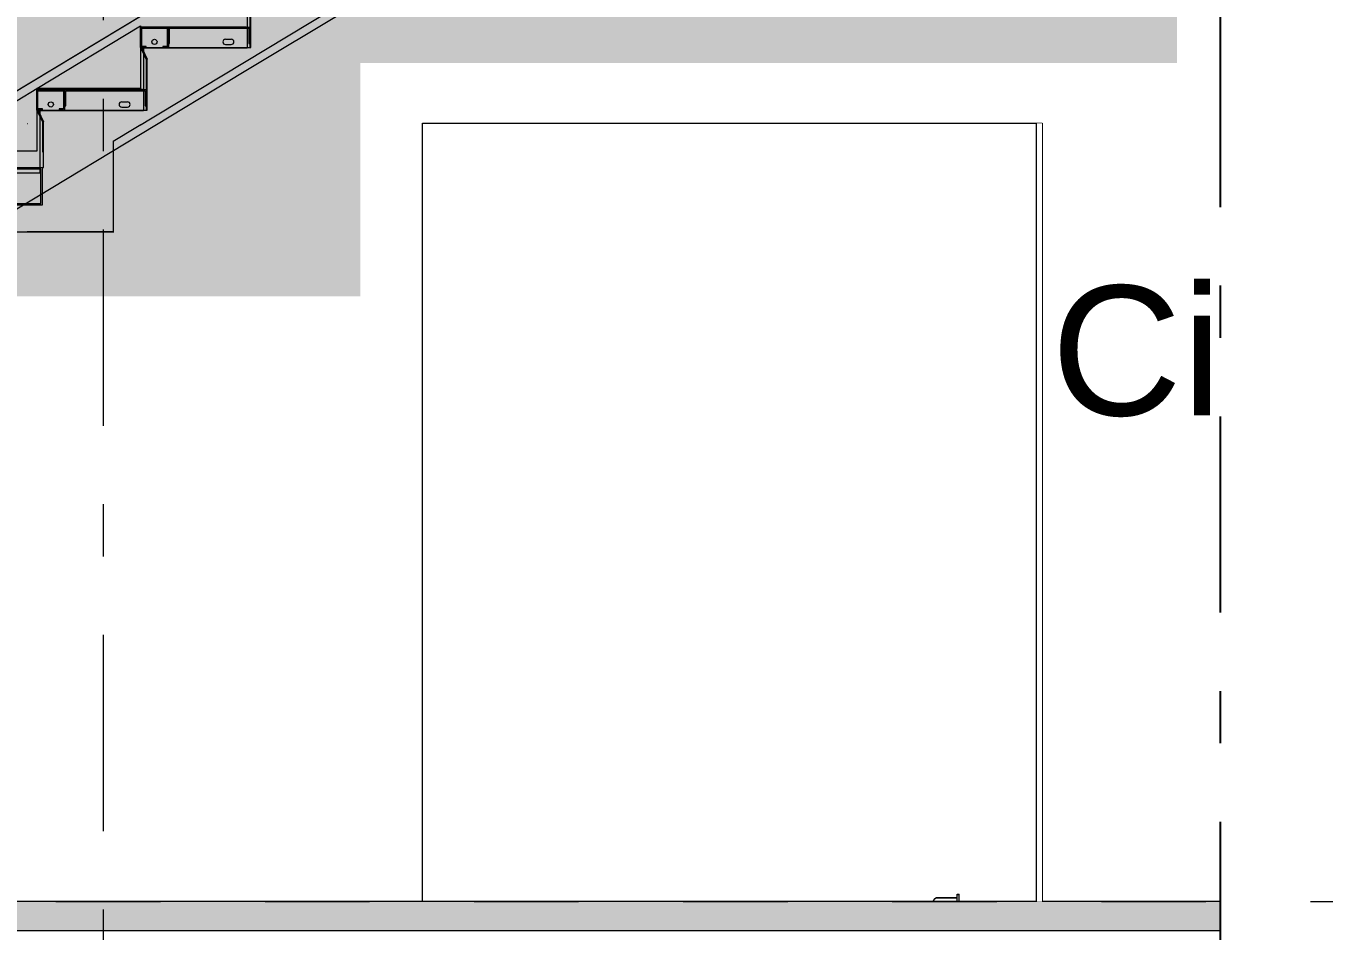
# Model space of a CAD drawing. Header units: millimetres. Extents: x -48147 to 1428745, y -495156 to 18123.
# Drawn here: x 1413661 to 1417166, y -489978 to -487536 of the extents above; entities that cross this region are included whole.
import ezdxf
from ezdxf.enums import TextEntityAlignment as Align

# ---------------------------------------------------------------- set-up
doc = ezdxf.new("R2010")
doc.units = ezdxf.units.MM
doc.header["$MEASUREMENT"] = 0
for name, pattern in [('Dashed', [2822.222233, 1411.111116, -1411.111116]), ('Double Dashed', [1093.611073, 529.166651, -211.666656, 141.111112, -211.666656]), ('Wipeout_Contour', [1000, 0, -1000])]:
    doc.linetypes.add(name, pattern=pattern)
for name, color, linetype, lineweight, true_color in [('0_Pen_No__105', 7, 'Continuous', 15, 0xa6a6a6), ('A-20-M_Floor_Slab_Pen_No__82', 7, 'Continuous', 20, 0xaaaaaa), ('New_A-15-MG_Structural_Grid_Phase_2_Pen_No__222', 7, 'Continuous', 13, 0x65af33), ('New_A-20-M_Floor_Slab_Pen_No__109', 7, 'Continuous', 15, 0xa6a6a6), ('New_A-20-M_Floor_Slab_Pen_No__162', 7, 'Continuous', 0, 0xe47200), ('New_A-35-M_FFE_Sanitary_Pen_No__74', 7, 'Continuous', 20, 0x606060)]:
    doc.layers.add(name, color=color, linetype=linetype, lineweight=lineweight, true_color=true_color)
for name, color, linetype, lineweight in [('A-20-M_Floor_Slab_Pen_No__121', 255, 'Continuous', 0), ('A-25-M_Wall_Int_Pen_No__87', 8, 'Continuous', 20), ('A-30-M_Stair_Pen_No__1', 7, 'Continuous', 13), ('A-30-M_Stair_Pen_No__101', 252, 'Continuous', 15), ('A-95-P_Drawing_Pen_No__194', 7, 'Continuous', 25), ('A-95-P_Text_1_50_GA_Pen_No__1', 7, 'Continuous', 13), ('New_A-20-M_Floor_Slab_Pen_No__1', 7, 'Continuous', 13), ('New_A-30-M_Stair_Pen_No__1', 7, 'Continuous', 13), ('New_A-30-M_Stair_Pen_No__141', 255, 'Continuous', 0), ('New_A-30-M_Stair_Pen_No__160', 5, 'Continuous', 200), ('New_A-30-M_Stair_Pen_No__192', 7, 'Continuous', 13), ('New_ArchiCAD Doors_Pen_No__87', 8, 'Continuous', 20)]:
    doc.layers.add(name, color=color, linetype=linetype, lineweight=lineweight)
for name, color, linetype in [('A-25-M_Wall_Int', 7, 'Continuous'), ('A-95-P_Drawing', 7, 'Continuous'), ('New_A-15-MG_Structural_Grid_Phase_2', 7, 'Continuous'), ('New_A-20-M_Floor_Slab', 7, 'Continuous'), ('New_A-25-M_Wall_Int', 7, 'Continuous'), ('New_A-30-M_Stair', 7, 'Continuous'), ('New_A-35-M_FFE_Sanitary', 7, 'Continuous'), ('New_ArchiCAD Doors', 7, 'Continuous')]:
    doc.layers.add(name, color=color, linetype=linetype)
doc.styles.add('GENERATED_STYLE_2', font='')
doc.styles.get('GENERATED_STYLE_2').set_extended_font_data('Swis721 BT')

# ---------------------------------------------------------------- blocks, each defined once
blk = doc.blocks.new('Section Elem_54_2', base_point=(1341556.5, -489899))
at = {"color": 254, "linetype": 'Wipeout_Contour', "lineweight": 0, "ltscale": 28467464.67111894}
blk.add_wipeout([(1414732.1, -489899), (1416110.5, -489899), (1416110.5, -489898.8), (1416110.7, -489897), (1416111.2, -489895.4), (1416111.9, -489893.8), (1416112.9, -489892.4), (1416114.2, -489891.2), (1416115.6, -489890.2), (1416117.2, -489889.5), (1416118.9, -489889.1), (1416120.7, -489889), (1416175.5, -489889), (1416175.5, -489879), (1416180.5, -489879), (1416180.5, -489899), (1416389.4, -489899), (1416389.4, -487799), (1414732.1, -487799)], dxfattribs=at).dxf.layer = 'New_A-25-M_Wall_Int'
blk = doc.blocks.new('Section Elem_63_2', base_point=(1341556.5, -489899))
at = {"layer": 'New_ArchiCAD Doors_Pen_No__87', "linetype": 'Continuous'}
for p, q in [((1414732.1, -489899), (1414732.1, -487799)), ((1414732.1, -487799), (1416404.4, -487799)), ((1416404.4, -487799), (1416404.4, -489899))]:
    blk.add_line(p, q, dxfattribs=at)
blk = doc.blocks.new('Section Elem_251_2', base_point=(1341556.5, -489899))
at = {"color": 254, "linetype": 'Wipeout_Contour', "lineweight": 0, "ltscale": 5994046.53730796}
blk.add_wipeout([(1416175.5, -489889.1), (1416175.5, -489889), (1416170.5, -489889), (1416170.4, -489889.1)], dxfattribs=at).dxf.layer = 'New_A-35-M_FFE_Sanitary'
at = {"color": 254, "linetype": 'Wipeout_Contour', "lineweight": 0, "ltscale": 5994046.711299371}
blk.add_wipeout([(1416175.5, -489889.5), (1416175.5, -489889.1), (1416170.4, -489889.1), (1416170.3, -489889.5)], dxfattribs=at).dxf.layer = 'New_A-35-M_FFE_Sanitary'
at = {"color": 254, "linetype": 'Wipeout_Contour', "lineweight": 0, "ltscale": 5994047.27755856}
blk.add_wipeout([(1416175.5, -489890.2), (1416175.5, -489889.5), (1416170.3, -489889.5), (1416170.2, -489890.2)], dxfattribs=at).dxf.layer = 'New_A-35-M_FFE_Sanitary'
at = {"color": 254, "linetype": 'Wipeout_Contour', "lineweight": 0, "ltscale": 5994048.218897818}
blk.add_wipeout([(1416175.5, -489891.2), (1416175.5, -489890.2), (1416170.2, -489890.2), (1416170.1, -489891.2)], dxfattribs=at).dxf.layer = 'New_A-35-M_FFE_Sanitary'
at = {"color": 254, "linetype": 'Wipeout_Contour', "lineweight": 0, "ltscale": 5994049.506711352}
blk.add_wipeout([(1416175.5, -489892.4), (1416175.5, -489891.2), (1416170.1, -489891.2), (1416170.1, -489892.4)], dxfattribs=at).dxf.layer = 'New_A-35-M_FFE_Sanitary'
at = {"color": 254, "linetype": 'Wipeout_Contour', "lineweight": 0, "ltscale": 5994051.101873057}
blk.add_wipeout([(1416175.5, -489893.8), (1416175.5, -489892.4), (1416170.1, -489892.4), (1416170, -489893.8)], dxfattribs=at).dxf.layer = 'New_A-35-M_FFE_Sanitary'
at = {"color": 254, "linetype": 'Wipeout_Contour', "lineweight": 0, "ltscale": 5994052.955926285}
blk.add_wipeout([(1416175.5, -489895.4), (1416175.5, -489893.8), (1416170, -489893.8), (1416170, -489895.4)], dxfattribs=at).dxf.layer = 'New_A-35-M_FFE_Sanitary'
at = {"color": 254, "linetype": 'Wipeout_Contour', "lineweight": 0, "ltscale": 5994055.012554987}
blk.add_wipeout([(1416175.5, -489897), (1416175.5, -489895.4), (1416170, -489895.4), (1416169.9, -489897)], dxfattribs=at).dxf.layer = 'New_A-35-M_FFE_Sanitary'
at = {"color": 254, "linetype": 'Wipeout_Contour', "lineweight": 0, "ltscale": 5994057.209292959}
blk.add_wipeout([(1416175.5, -489898.8), (1416175.5, -489897), (1416169.9, -489897), (1416169.9, -489898.8)], dxfattribs=at).dxf.layer = 'New_A-35-M_FFE_Sanitary'
at = {"color": 254, "linetype": 'Wipeout_Contour', "lineweight": 0, "ltscale": 5994058.449830147}
blk.add_wipeout([(1416169.9, -489898.8), (1416169.9, -489899), (1416175.5, -489899), (1416175.5, -489898.8)], dxfattribs=at).dxf.layer = 'New_A-35-M_FFE_Sanitary'
at = {"color": 254, "linetype": 'Wipeout_Contour', "lineweight": 0, "ltscale": 5994015.756561306}
blk.add_wipeout([(1416170.5, -489889), (1416159.4, -489889), (1416159, -489889.1), (1416170.4, -489889.1)], dxfattribs=at).dxf.layer = 'New_A-35-M_FFE_Sanitary'
at = {"color": 254, "linetype": 'Wipeout_Contour', "lineweight": 0, "ltscale": 5994015.205172529}
blk.add_wipeout([(1416170.4, -489889.1), (1416159, -489889.1), (1416158.6, -489889.5), (1416170.3, -489889.5)], dxfattribs=at).dxf.layer = 'New_A-35-M_FFE_Sanitary'
at = {"color": 254, "linetype": 'Wipeout_Contour', "lineweight": 0, "ltscale": 5994015.076987538}
blk.add_wipeout([(1416170.3, -489889.5), (1416158.6, -489889.5), (1416158.3, -489890.2), (1416170.2, -489890.2)], dxfattribs=at).dxf.layer = 'New_A-35-M_FFE_Sanitary'
at = {"color": 254, "linetype": 'Wipeout_Contour', "lineweight": 0, "ltscale": 5994015.376082891}
blk.add_wipeout([(1416170.2, -489890.2), (1416158.3, -489890.2), (1416158, -489891.2), (1416170.1, -489891.2)], dxfattribs=at).dxf.layer = 'New_A-35-M_FFE_Sanitary'
at = {"color": 254, "linetype": 'Wipeout_Contour', "lineweight": 0, "ltscale": 5994016.093382332}
blk.add_wipeout([(1416170.1, -489891.2), (1416158, -489891.2), (1416157.7, -489892.4), (1416170.1, -489892.4)], dxfattribs=at).dxf.layer = 'New_A-35-M_FFE_Sanitary'
at = {"color": 254, "linetype": 'Wipeout_Contour', "lineweight": 0, "ltscale": 5994017.207104195}
blk.add_wipeout([(1416170.1, -489892.4), (1416157.7, -489892.4), (1416157.4, -489893.8), (1416170, -489893.8)], dxfattribs=at).dxf.layer = 'New_A-35-M_FFE_Sanitary'
at = {"color": 254, "linetype": 'Wipeout_Contour', "lineweight": 0, "ltscale": 5994018.683432189}
blk.add_wipeout([(1416170, -489893.8), (1416157.4, -489893.8), (1416157.3, -489895.4), (1416170, -489895.4)], dxfattribs=at).dxf.layer = 'New_A-35-M_FFE_Sanitary'
at = {"color": 254, "linetype": 'Wipeout_Contour', "lineweight": 0, "ltscale": 5994020.477542269}
blk.add_wipeout([(1416170, -489895.4), (1416157.3, -489895.4), (1416157.2, -489897), (1416169.9, -489897)], dxfattribs=at).dxf.layer = 'New_A-35-M_FFE_Sanitary'
at = {"color": 254, "linetype": 'Wipeout_Contour', "lineweight": 0, "ltscale": 5994022.534961991}
blk.add_wipeout([(1416169.9, -489897), (1416157.2, -489897), (1416157.1, -489898.8), (1416169.9, -489898.8)], dxfattribs=at).dxf.layer = 'New_A-35-M_FFE_Sanitary'
at = {"color": 254, "linetype": 'Wipeout_Contour', "lineweight": 0, "ltscale": 5994023.741792456}
blk.add_wipeout([(1416157.1, -489898.8), (1416157.1, -489899), (1416169.9, -489899), (1416169.9, -489898.8)], dxfattribs=at).dxf.layer = 'New_A-35-M_FFE_Sanitary'
at = {"color": 254, "linetype": 'Wipeout_Contour', "lineweight": 0, "ltscale": 5993974.245073603}
blk.add_wipeout([(1416159.4, -489889), (1416148.9, -489889), (1416148.1, -489889.1), (1416159, -489889.1)], dxfattribs=at).dxf.layer = 'New_A-35-M_FFE_Sanitary'
at = {"color": 254, "linetype": 'Wipeout_Contour', "lineweight": 0, "ltscale": 5993972.460499424}
blk.add_wipeout([(1416159, -489889.1), (1416148.1, -489889.1), (1416147.4, -489889.5), (1416158.6, -489889.5)], dxfattribs=at).dxf.layer = 'New_A-35-M_FFE_Sanitary'
at = {"color": 254, "linetype": 'Wipeout_Contour', "lineweight": 0, "ltscale": 5993971.152154194}
blk.add_wipeout([(1416158.6, -489889.5), (1416147.4, -489889.5), (1416146.7, -489890.2), (1416158.3, -489890.2)], dxfattribs=at).dxf.layer = 'New_A-35-M_FFE_Sanitary'
at = {"color": 254, "linetype": 'Wipeout_Contour', "lineweight": 0, "ltscale": 5993970.359764921}
blk.add_wipeout([(1416158.3, -489890.2), (1416146.7, -489890.2), (1416146, -489891.2), (1416158, -489891.2)], dxfattribs=at).dxf.layer = 'New_A-35-M_FFE_Sanitary'
at = {"color": 254, "linetype": 'Wipeout_Contour', "lineweight": 0, "ltscale": 5993970.107407824}
blk.add_wipeout([(1416158, -489891.2), (1416146, -489891.2), (1416145.5, -489892.4), (1416157.7, -489892.4)], dxfattribs=at).dxf.layer = 'New_A-35-M_FFE_Sanitary'
at = {"color": 254, "linetype": 'Wipeout_Contour', "lineweight": 0, "ltscale": 5994076.57665695}
blk.add_wipeout([(1416175.5, -489896), (1416175.5, -489899), (1416180.5, -489899), (1416180.5, -489896)], dxfattribs=at).dxf.layer = 'New_A-35-M_FFE_Sanitary'
at = {"color": 254, "linetype": 'Wipeout_Contour', "lineweight": 0, "ltscale": 5993970.402774004}
blk.add_wipeout([(1416157.7, -489892.4), (1416145.5, -489892.4), (1416145.1, -489893.8), (1416157.4, -489893.8)], dxfattribs=at).dxf.layer = 'New_A-35-M_FFE_Sanitary'
at = {"color": 254, "linetype": 'Wipeout_Contour', "lineweight": 0, "ltscale": 5994070.902850835}
blk.add_wipeout([(1416175.5, -489896), (1416180.5, -489896), (1416180.5, -489890.3), (1416175.5, -489890.3)], dxfattribs=at).dxf.layer = 'New_A-35-M_FFE_Sanitary'
at = {"color": 254, "linetype": 'Wipeout_Contour', "lineweight": 0, "ltscale": 5993971.236931912}
blk.add_wipeout([(1416157.4, -489893.8), (1416145.1, -489893.8), (1416144.7, -489895.4), (1416157.3, -489895.4)], dxfattribs=at).dxf.layer = 'New_A-35-M_FFE_Sanitary'
at = {"color": 254, "linetype": 'Wipeout_Contour', "lineweight": 0, "ltscale": 5994063.957427908}
blk.add_wipeout([(1416175.5, -489890.3), (1416180.5, -489890.3), (1416180.5, -489885.3), (1416175.5, -489885.3)], dxfattribs=at).dxf.layer = 'New_A-35-M_FFE_Sanitary'
at = {"color": 254, "linetype": 'Wipeout_Contour', "lineweight": 0, "ltscale": 5993972.584594296}
blk.add_wipeout([(1416157.3, -489895.4), (1416144.7, -489895.4), (1416144.5, -489897), (1416157.2, -489897)], dxfattribs=at).dxf.layer = 'New_A-35-M_FFE_Sanitary'
at = {"color": 254, "linetype": 'Wipeout_Contour', "lineweight": 0, "ltscale": 5994058.306498612}
blk.add_wipeout([(1416175.5, -489885.3), (1416180.5, -489885.3), (1416180.5, -489881.6), (1416175.5, -489881.6)], dxfattribs=at).dxf.layer = 'New_A-35-M_FFE_Sanitary'
at = {"color": 254, "linetype": 'Wipeout_Contour', "lineweight": 0, "ltscale": 5993974.404881774}
blk.add_wipeout([(1416157.2, -489897), (1416144.5, -489897), (1416144.4, -489898.8), (1416157.1, -489898.8)], dxfattribs=at).dxf.layer = 'New_A-35-M_FFE_Sanitary'
at = {"color": 254, "linetype": 'Wipeout_Contour', "lineweight": 0, "ltscale": 5994054.452138176}
blk.add_wipeout([(1416175.5, -489881.6), (1416180.5, -489881.6), (1416180.5, -489879.5), (1416175.5, -489879.5)], dxfattribs=at).dxf.layer = 'New_A-35-M_FFE_Sanitary'
at = {"color": 254, "linetype": 'Wipeout_Contour', "lineweight": 0, "ltscale": 5993975.550023085}
blk.add_wipeout([(1416144.4, -489898.8), (1416144.4, -489899), (1416157.1, -489899), (1416157.1, -489898.8)], dxfattribs=at).dxf.layer = 'New_A-35-M_FFE_Sanitary'
at = {"color": 254, "linetype": 'Wipeout_Contour', "lineweight": 0, "ltscale": 5994052.736793353}
blk.add_wipeout([(1416175.5, -489879.5), (1416180.5, -489879.5), (1416180.5, -489879), (1416175.5, -489879)], dxfattribs=at).dxf.layer = 'New_A-35-M_FFE_Sanitary'
at = {"layer": 'New_A-35-M_FFE_Sanitary_Pen_No__74', "linetype": 'Continuous'}
for p, q in [((1416175.5, -489889), (1416170.5, -489889)), ((1416175.5, -489879.5), (1416175.5, -489879)), ((1416175.5, -489879), (1416180.5, -489879)), ((1416175.5, -489881.6), (1416175.5, -489879.5)), ((1416175.5, -489885.3), (1416175.5, -489881.6)), ((1416175.5, -489890.3), (1416175.5, -489885.3)), ((1416175.5, -489896), (1416175.5, -489890.3)), ((1416175.5, -489899), (1416175.5, -489896)), ((1416180.5, -489879.5), (1416180.5, -489879)), ((1416180.5, -489881.6), (1416180.5, -489879.5)), ((1416180.5, -489885.3), (1416180.5, -489881.6)), ((1416180.5, -489890.3), (1416180.5, -489885.3)), ((1416180.5, -489896), (1416180.5, -489890.3)), ((1416180.5, -489899), (1416180.5, -489896))]:
    blk.add_line(p, q, dxfattribs=at)
at = {"color": 254, "linetype": 'Wipeout_Contour', "lineweight": 0, "ltscale": 5993935.821846183}
blk.add_wipeout([(1416148.9, -489889), (1416139.4, -489889), (1416138.3, -489889.1), (1416148.1, -489889.1)], dxfattribs=at).dxf.layer = 'New_A-35-M_FFE_Sanitary'
at = {"color": 254, "linetype": 'Wipeout_Contour', "lineweight": 0, "ltscale": 5993932.72911818}
blk.add_wipeout([(1416148.1, -489889.1), (1416138.3, -489889.1), (1416137.3, -489889.5), (1416147.4, -489889.5)], dxfattribs=at).dxf.layer = 'New_A-35-M_FFE_Sanitary'
at = {"color": 254, "linetype": 'Wipeout_Contour', "lineweight": 0, "ltscale": 5993930.168455223}
blk.add_wipeout([(1416147.4, -489889.5), (1416137.3, -489889.5), (1416136.3, -489890.2), (1416146.7, -489890.2)], dxfattribs=at).dxf.layer = 'New_A-35-M_FFE_Sanitary'
at = {"color": 254, "linetype": 'Wipeout_Contour', "lineweight": 0, "ltscale": 5993928.217648368}
blk.add_wipeout([(1416146.7, -489890.2), (1416136.3, -489890.2), (1416135.4, -489891.2), (1416146, -489891.2)], dxfattribs=at).dxf.layer = 'New_A-35-M_FFE_Sanitary'
at = {"color": 254, "linetype": 'Wipeout_Contour', "lineweight": 0, "ltscale": 5993926.935983706}
blk.add_wipeout([(1416146, -489891.2), (1416135.4, -489891.2), (1416134.6, -489892.4), (1416145.5, -489892.4)], dxfattribs=at).dxf.layer = 'New_A-35-M_FFE_Sanitary'
at = {"color": 254, "linetype": 'Wipeout_Contour', "lineweight": 0, "ltscale": 5993926.362437817}
blk.add_wipeout([(1416145.5, -489892.4), (1416134.6, -489892.4), (1416133.9, -489893.8), (1416145.1, -489893.8)], dxfattribs=at).dxf.layer = 'New_A-35-M_FFE_Sanitary'
at = {"color": 254, "linetype": 'Wipeout_Contour', "lineweight": 0, "ltscale": 5993926.514489642}
blk.add_wipeout([(1416145.1, -489893.8), (1416133.9, -489893.8), (1416133.5, -489895.4), (1416144.7, -489895.4)], dxfattribs=at).dxf.layer = 'New_A-35-M_FFE_Sanitary'
at = {"color": 254, "linetype": 'Wipeout_Contour', "lineweight": 0, "ltscale": 5993927.38758506}
blk.add_wipeout([(1416144.7, -489895.4), (1416133.5, -489895.4), (1416133.2, -489897), (1416144.5, -489897)], dxfattribs=at).dxf.layer = 'New_A-35-M_FFE_Sanitary'
at = {"color": 254, "linetype": 'Wipeout_Contour', "lineweight": 0, "ltscale": 5993928.955270613}
blk.add_wipeout([(1416144.5, -489897), (1416133.2, -489897), (1416133, -489898.8), (1416144.4, -489898.8)], dxfattribs=at).dxf.layer = 'New_A-35-M_FFE_Sanitary'
at = {"color": 254, "linetype": 'Wipeout_Contour', "lineweight": 0, "ltscale": 5993930.035637565}
blk.add_wipeout([(1416133, -489898.8), (1416133.1, -489899), (1416144.4, -489899), (1416144.4, -489898.8)], dxfattribs=at).dxf.layer = 'New_A-35-M_FFE_Sanitary'
at = {"layer": 'New_A-35-M_FFE_Sanitary_Pen_No__74', "linetype": 'Continuous'}
blk.add_line((1416170.5, -489889), (1416159.4, -489889), dxfattribs=at)
at = {"color": 254, "linetype": 'Wipeout_Contour', "lineweight": 0, "ltscale": 5993902.479866697}
blk.add_wipeout([(1416139.4, -489889), (1416131.5, -489889), (1416130.2, -489889.1), (1416138.3, -489889.1)], dxfattribs=at).dxf.layer = 'New_A-35-M_FFE_Sanitary'
at = {"color": 254, "linetype": 'Wipeout_Contour', "lineweight": 0, "ltscale": 5993898.251927705}
blk.add_wipeout([(1416138.3, -489889.1), (1416130.2, -489889.1), (1416128.8, -489889.5), (1416137.3, -489889.5)], dxfattribs=at).dxf.layer = 'New_A-35-M_FFE_Sanitary'
at = {"color": 254, "linetype": 'Wipeout_Contour', "lineweight": 0, "ltscale": 5993894.604492933}
blk.add_wipeout([(1416137.3, -489889.5), (1416128.8, -489889.5), (1416127.6, -489890.2), (1416136.3, -489890.2)], dxfattribs=at).dxf.layer = 'New_A-35-M_FFE_Sanitary'
at = {"color": 254, "linetype": 'Wipeout_Contour', "lineweight": 0, "ltscale": 5993891.648388485}
blk.add_wipeout([(1416136.3, -489890.2), (1416127.6, -489890.2), (1416126.4, -489891.2), (1416135.4, -489891.2)], dxfattribs=at).dxf.layer = 'New_A-35-M_FFE_Sanitary'
at = {"color": 254, "linetype": 'Wipeout_Contour', "lineweight": 0, "ltscale": 5993889.473459187}
blk.add_wipeout([(1416135.4, -489891.2), (1416126.4, -489891.2), (1416125.5, -489892.4), (1416134.6, -489892.4)], dxfattribs=at).dxf.layer = 'New_A-35-M_FFE_Sanitary'
at = {"color": 254, "linetype": 'Wipeout_Contour', "lineweight": 0, "ltscale": 5993888.145835365}
blk.add_wipeout([(1416134.6, -489892.4), (1416125.5, -489892.4), (1416124.7, -489893.8), (1416133.9, -489893.8)], dxfattribs=at).dxf.layer = 'New_A-35-M_FFE_Sanitary'
at = {"color": 254, "linetype": 'Wipeout_Contour', "lineweight": 0, "ltscale": 5993887.705919763}
blk.add_wipeout([(1416133.9, -489893.8), (1416124.7, -489893.8), (1416124.1, -489895.4), (1416133.5, -489895.4)], dxfattribs=at).dxf.layer = 'New_A-35-M_FFE_Sanitary'
at = {"color": 254, "linetype": 'Wipeout_Contour', "lineweight": 0, "ltscale": 5993888.167155786}
blk.add_wipeout([(1416133.5, -489895.4), (1416124.1, -489895.4), (1416123.7, -489897), (1416133.2, -489897)], dxfattribs=at).dxf.layer = 'New_A-35-M_FFE_Sanitary'
at = {"color": 254, "linetype": 'Wipeout_Contour', "lineweight": 0, "ltscale": 5993889.515614508}
blk.add_wipeout([(1416133.2, -489897), (1416123.7, -489897), (1416123.5, -489898.8), (1416133, -489898.8)], dxfattribs=at).dxf.layer = 'New_A-35-M_FFE_Sanitary'
at = {"color": 254, "linetype": 'Wipeout_Contour', "lineweight": 0, "ltscale": 5993890.539822594}
blk.add_wipeout([(1416123.5, -489898.8), (1416123.5, -489899), (1416133.1, -489899), (1416133, -489898.8)], dxfattribs=at).dxf.layer = 'New_A-35-M_FFE_Sanitary'
at = {"color": 254, "linetype": 'Wipeout_Contour', "lineweight": 0, "ltscale": 5993875.891430435}
blk.add_wipeout([(1416131.5, -489889), (1416125.6, -489889), (1416124, -489889.1), (1416130.2, -489889.1)], dxfattribs=at).dxf.layer = 'New_A-35-M_FFE_Sanitary'
at = {"layer": 'New_A-35-M_FFE_Sanitary_Pen_No__74', "linetype": 'Continuous'}
blk.add_line((1416159.4, -489889), (1416148.9, -489889), dxfattribs=at)
at = {"color": 254, "linetype": 'Wipeout_Contour', "lineweight": 0, "ltscale": 5993870.75811197}
blk.add_wipeout([(1416130.2, -489889.1), (1416124, -489889.1), (1416122.5, -489889.5), (1416128.8, -489889.5)], dxfattribs=at).dxf.layer = 'New_A-35-M_FFE_Sanitary'
at = {"color": 254, "linetype": 'Wipeout_Contour', "lineweight": 0, "ltscale": 5993866.243898595}
blk.add_wipeout([(1416128.8, -489889.5), (1416122.5, -489889.5), (1416121, -489890.2), (1416127.6, -489890.2)], dxfattribs=at).dxf.layer = 'New_A-35-M_FFE_Sanitary'
at = {"color": 254, "linetype": 'Wipeout_Contour', "lineweight": 0, "ltscale": 5993862.485969394}
blk.add_wipeout([(1416127.6, -489890.2), (1416121, -489890.2), (1416119.7, -489891.2), (1416126.4, -489891.2)], dxfattribs=at).dxf.layer = 'New_A-35-M_FFE_Sanitary'
at = {"color": 254, "linetype": 'Wipeout_Contour', "lineweight": 0, "ltscale": 5993859.598548341}
blk.add_wipeout([(1416126.4, -489891.2), (1416119.7, -489891.2), (1416118.6, -489892.4), (1416125.5, -489892.4)], dxfattribs=at).dxf.layer = 'New_A-35-M_FFE_Sanitary'
at = {"color": 254, "linetype": 'Wipeout_Contour', "lineweight": 0, "ltscale": 5993857.669430625}
blk.add_wipeout([(1416125.5, -489892.4), (1416118.6, -489892.4), (1416117.7, -489893.8), (1416124.7, -489893.8)], dxfattribs=at).dxf.layer = 'New_A-35-M_FFE_Sanitary'
at = {"color": 254, "linetype": 'Wipeout_Contour', "lineweight": 0, "ltscale": 5993856.757311853}
blk.add_wipeout([(1416124.7, -489893.8), (1416117.7, -489893.8), (1416117, -489895.4), (1416124.1, -489895.4)], dxfattribs=at).dxf.layer = 'New_A-35-M_FFE_Sanitary'
at = {"color": 254, "linetype": 'Wipeout_Contour', "lineweight": 0, "ltscale": 5993856.890001094}
blk.add_wipeout([(1416124.1, -489895.4), (1416117, -489895.4), (1416116.5, -489897), (1416123.7, -489897)], dxfattribs=at).dxf.layer = 'New_A-35-M_FFE_Sanitary'
at = {"color": 254, "linetype": 'Wipeout_Contour', "lineweight": 0, "ltscale": 5993858.063571815}
blk.add_wipeout([(1416123.7, -489897), (1416116.5, -489897), (1416116.4, -489898.8), (1416123.5, -489898.8)], dxfattribs=at).dxf.layer = 'New_A-35-M_FFE_Sanitary'
at = {"color": 254, "linetype": 'Wipeout_Contour', "lineweight": 0, "ltscale": 5993859.042934544}
blk.add_wipeout([(1416116.4, -489898.8), (1416116.4, -489899), (1416123.5, -489899), (1416123.5, -489898.8)], dxfattribs=at).dxf.layer = 'New_A-35-M_FFE_Sanitary'
at = {"color": 254, "linetype": 'Wipeout_Contour', "lineweight": 0, "ltscale": 5993857.390770548}
blk.add_wipeout([(1416125.6, -489889), (1416121.9, -489889), (1416120.2, -489889.1), (1416124, -489889.1)], dxfattribs=at).dxf.layer = 'New_A-35-M_FFE_Sanitary'
at = {"color": 254, "linetype": 'Wipeout_Contour', "lineweight": 0, "ltscale": 5993851.627230756}
blk.add_wipeout([(1416124, -489889.1), (1416120.2, -489889.1), (1416118.6, -489889.5), (1416122.5, -489889.5)], dxfattribs=at).dxf.layer = 'New_A-35-M_FFE_Sanitary'
at = {"color": 254, "linetype": 'Wipeout_Contour', "lineweight": 0, "ltscale": 5993846.509593975}
blk.add_wipeout([(1416122.5, -489889.5), (1416118.6, -489889.5), (1416117, -489890.2), (1416121, -489890.2)], dxfattribs=at).dxf.layer = 'New_A-35-M_FFE_Sanitary'
at = {"color": 254, "linetype": 'Wipeout_Contour', "lineweight": 0, "ltscale": 5993842.193393329}
blk.add_wipeout([(1416121, -489890.2), (1416117, -489890.2), (1416115.6, -489891.2), (1416119.7, -489891.2)], dxfattribs=at).dxf.layer = 'New_A-35-M_FFE_Sanitary'
at = {"color": 254, "linetype": 'Wipeout_Contour', "lineweight": 0, "ltscale": 5993838.809835792}
blk.add_wipeout([(1416119.7, -489891.2), (1416115.6, -489891.2), (1416114.3, -489892.4), (1416118.6, -489892.4)], dxfattribs=at).dxf.layer = 'New_A-35-M_FFE_Sanitary'
at = {"color": 254, "linetype": 'Wipeout_Contour', "lineweight": 0, "ltscale": 5993836.461814496}
blk.add_wipeout([(1416118.6, -489892.4), (1416114.3, -489892.4), (1416113.3, -489893.8), (1416117.7, -489893.8)], dxfattribs=at).dxf.layer = 'New_A-35-M_FFE_Sanitary'
at = {"color": 254, "linetype": 'Wipeout_Contour', "lineweight": 0, "ltscale": 5993835.220781827}
blk.add_wipeout([(1416117.7, -489893.8), (1416113.3, -489893.8), (1416112.6, -489895.4), (1416117, -489895.4)], dxfattribs=at).dxf.layer = 'New_A-35-M_FFE_Sanitary'
at = {"color": 254, "linetype": 'Wipeout_Contour', "lineweight": 0, "ltscale": 5993835.124578005}
blk.add_wipeout([(1416117, -489895.4), (1416112.6, -489895.4), (1416112.1, -489897), (1416116.5, -489897)], dxfattribs=at).dxf.layer = 'New_A-35-M_FFE_Sanitary'
at = {"color": 254, "linetype": 'Wipeout_Contour', "lineweight": 0, "ltscale": 5993836.176280566}
blk.add_wipeout([(1416116.5, -489897), (1416112.1, -489897), (1416111.9, -489898.8), (1416116.4, -489898.8)], dxfattribs=at).dxf.layer = 'New_A-35-M_FFE_Sanitary'
at = {"color": 254, "linetype": 'Wipeout_Contour', "lineweight": 0, "ltscale": 5993837.124417504}
blk.add_wipeout([(1416111.9, -489898.8), (1416111.9, -489899), (1416116.4, -489899), (1416116.4, -489898.8)], dxfattribs=at).dxf.layer = 'New_A-35-M_FFE_Sanitary'
at = {"color": 254, "linetype": 'Wipeout_Contour', "lineweight": 0, "ltscale": 5993847.922555372}
blk.add_wipeout([(1416121.9, -489889), (1416120.7, -489889), (1416118.9, -489889.1), (1416120.2, -489889.1)], dxfattribs=at).dxf.layer = 'New_A-35-M_FFE_Sanitary'
at = {"layer": 'New_A-35-M_FFE_Sanitary_Pen_No__74', "linetype": 'Continuous'}
blk.add_line((1416148.9, -489889), (1416139.4, -489889), dxfattribs=at)
at = {"color": 254, "linetype": 'Wipeout_Contour', "lineweight": 0, "ltscale": 5993841.85607093}
blk.add_wipeout([(1416120.2, -489889.1), (1416118.9, -489889.1), (1416117.2, -489889.5), (1416118.6, -489889.5)], dxfattribs=at).dxf.layer = 'New_A-35-M_FFE_Sanitary'
at = {"color": 254, "linetype": 'Wipeout_Contour', "lineweight": 0, "ltscale": 5993836.44784756}
blk.add_wipeout([(1416118.6, -489889.5), (1416117.2, -489889.5), (1416115.6, -489890.2), (1416117, -489890.2)], dxfattribs=at).dxf.layer = 'New_A-35-M_FFE_Sanitary'
at = {"color": 254, "linetype": 'Wipeout_Contour', "lineweight": 0, "ltscale": 5993831.86244852}
blk.add_wipeout([(1416117, -489890.2), (1416115.6, -489890.2), (1416114.2, -489891.2), (1416115.6, -489891.2)], dxfattribs=at).dxf.layer = 'New_A-35-M_FFE_Sanitary'
at = {"color": 254, "linetype": 'Wipeout_Contour', "lineweight": 0, "ltscale": 5993828.239268702}
blk.add_wipeout([(1416115.6, -489891.2), (1416114.2, -489891.2), (1416112.9, -489892.4), (1416114.3, -489892.4)], dxfattribs=at).dxf.layer = 'New_A-35-M_FFE_Sanitary'
at = {"color": 254, "linetype": 'Wipeout_Contour', "lineweight": 0, "ltscale": 5993825.688478575}
blk.add_wipeout([(1416114.3, -489892.4), (1416112.9, -489892.4), (1416111.9, -489893.8), (1416113.3, -489893.8)], dxfattribs=at).dxf.layer = 'New_A-35-M_FFE_Sanitary'
at = {"layer": 'New_A-35-M_FFE_Sanitary_Pen_No__74', "linetype": 'Continuous'}
blk.add_line((1416139.4, -489889), (1416131.5, -489889), dxfattribs=at)
at = {"color": 254, "linetype": 'Wipeout_Contour', "lineweight": 0, "ltscale": 5993824.287700777}
blk.add_wipeout([(1416113.3, -489893.8), (1416111.9, -489893.8), (1416111.2, -489895.4), (1416112.6, -489895.4)], dxfattribs=at).dxf.layer = 'New_A-35-M_FFE_Sanitary'
at = {"color": 254, "linetype": 'Wipeout_Contour', "lineweight": 0, "ltscale": 5993824.07967891}
blk.add_wipeout([(1416112.6, -489895.4), (1416111.2, -489895.4), (1416110.7, -489897), (1416112.1, -489897)], dxfattribs=at).dxf.layer = 'New_A-35-M_FFE_Sanitary'
at = {"color": 254, "linetype": 'Wipeout_Contour', "lineweight": 0, "ltscale": 5993825.071030401}
blk.add_wipeout([(1416112.1, -489897), (1416110.7, -489897), (1416110.5, -489898.8), (1416111.9, -489898.8)], dxfattribs=at).dxf.layer = 'New_A-35-M_FFE_Sanitary'
at = {"color": 254, "linetype": 'Wipeout_Contour', "lineweight": 0, "ltscale": 5993826.00476813}
blk.add_wipeout([(1416110.5, -489898.8), (1416110.5, -489899), (1416111.9, -489899), (1416111.9, -489898.8)], dxfattribs=at).dxf.layer = 'New_A-35-M_FFE_Sanitary'
at = {"layer": 'New_A-35-M_FFE_Sanitary_Pen_No__74', "linetype": 'Continuous'}
for p, q in [((1416110.7, -489897), (1416110.5, -489898.8)), ((1416110.5, -489898.8), (1416110.5, -489899)), ((1416111.2, -489895.4), (1416110.7, -489897)), ((1416111.9, -489893.8), (1416111.2, -489895.4)), ((1416112.9, -489892.4), (1416111.9, -489893.8)), ((1416114.2, -489891.2), (1416112.9, -489892.4)), ((1416115.6, -489890.2), (1416114.2, -489891.2)), ((1416117.2, -489889.5), (1416115.6, -489890.2)), ((1416118.9, -489889.1), (1416117.2, -489889.5)), ((1416120.7, -489889), (1416118.9, -489889.1)), ((1416121.9, -489889), (1416120.7, -489889)), ((1416125.6, -489889), (1416121.9, -489889)), ((1416131.5, -489889), (1416125.6, -489889))]:
    blk.add_line(p, q, dxfattribs=at)
blk = doc.blocks.new('Section Elem_272_2', base_point=(1341556.5, -489899))
at = {"color": 254, "linetype": 'Wipeout_Contour', "lineweight": 0, "ltscale": 4486202.667525888}
blk.add_wipeout([(1413410.9, -487874), (1413690.8, -487874), (1413690.8, -487705.3)], dxfattribs=at).dxf.layer = 'New_A-30-M_Stair'
at = {"color": 254, "linetype": 'Wipeout_Contour', "lineweight": 0, "ltscale": 5981675.149958647}
blk.add_wipeout([(1413410.8, -488165.9), (1413690.8, -487997.2), (1413690.8, -487934), (1413410.8, -487934)], dxfattribs=at).dxf.layer = 'New_A-30-M_Stair'
at = {"color": 254, "linetype": 'Wipeout_Contour', "lineweight": 0, "ltscale": 4486831.634896756}
blk.add_wipeout([(1413690.9, -487705.2), (1413970.8, -487705.2), (1413970.8, -487536.5)], dxfattribs=at).dxf.layer = 'New_A-30-M_Stair'
at = {"color": 254, "linetype": 'Wipeout_Contour', "lineweight": 0, "ltscale": 10469099.53867973}
blk.add_wipeout([(1413690.8, -487934), (1413690.8, -487997.2), (1413970.8, -487828.4), (1413970.8, -487765.2), (1413698.8, -487765.2), (1413698.8, -487874), (1413698.8, -487934)], dxfattribs=at).dxf.layer = 'New_A-30-M_Stair'
at = {"layer": 'New_A-30-M_Stair_Pen_No__160', "linetype": 'Continuous', "lineweight": 0, "true_color": 0x00007f}
for points in [[(1413698.8, -487874), (1413698.8, -487765.2), (1413690.8, -487765.2), (1413690.8, -487874)], [(1413698.8, -487934), (1413698.8, -487874), (1412390.8, -487874), (1412390.8, -487934)]]:
    blk.add_hatch(color=176, dxfattribs=at).paths.add_polyline_path(points)
at = {"layer": 'New_A-30-M_Stair_Pen_No__1', "linetype": 'Continuous'}
for p, q in [((1413410.9, -487874), (1413690.8, -487705.3)), ((1413410.8, -488165.9), (1413690.8, -487997.2))]:
    blk.add_line(p, q, dxfattribs=at)
at = {"layer": 'New_A-30-M_Stair_Pen_No__141', "linetype": 'Continuous'}
for p, q in [((1413690.8, -487874), (1412390.8, -487874)), ((1413698.8, -487934), (1412398.8, -487934))]:
    blk.add_line(p, q, dxfattribs=at)
at = {"layer": 'New_A-30-M_Stair_Pen_No__141', "linetype": 'Continuous', "flags": 128}
for points in [[(1413690.8, -487705.2), (1413690.8, -487765.2), (1413690.8, -487874)], [(1413698.8, -487765.2), (1413698.8, -487874), (1413698.8, -487934)]]:
    blk.add_lwpolyline(points, dxfattribs=at)
at = {"color": 254, "linetype": 'Wipeout_Contour', "lineweight": 0, "ltscale": 8974841.959547207}
blk.add_wipeout([(1413970.8, -487765.2), (1413970.8, -487828.4), (1414250.8, -487659.7), (1414250.8, -487596.5), (1413978.8, -487596.5), (1413978.8, -487765.2)], dxfattribs=at).dxf.layer = 'New_A-30-M_Stair'
at = {"layer": 'New_A-30-M_Stair_Pen_No__160', "linetype": 'Continuous', "lineweight": 0, "true_color": 0x00007f}
for points in [[(1413978.8, -487705.2), (1413978.8, -487596.5), (1413970.8, -487596.5), (1413970.8, -487705.2)], [(1413978.8, -487765.2), (1413978.8, -487705.2), (1413690.8, -487705.2), (1413690.8, -487765.2)]]:
    blk.add_hatch(color=176, dxfattribs=at).paths.add_polyline_path(points)
at = {"layer": 'New_A-30-M_Stair_Pen_No__1', "linetype": 'Continuous'}
for p, q in [((1413690.9, -487705.2), (1413970.8, -487536.5)), ((1413690.8, -487997.2), (1413970.8, -487828.4))]:
    blk.add_line(p, q, dxfattribs=at)
at = {"layer": 'New_A-30-M_Stair_Pen_No__141', "linetype": 'Continuous'}
for p, q in [((1413970.8, -487705.2), (1413690.8, -487705.2)), ((1413978.8, -487765.2), (1413698.8, -487765.2))]:
    blk.add_line(p, q, dxfattribs=at)
at = {"layer": 'New_A-30-M_Stair_Pen_No__141', "linetype": 'Continuous', "flags": 128}
for points in [[(1413970.8, -487536.5), (1413970.8, -487596.5), (1413970.8, -487705.2)], [(1413978.8, -487596.5), (1413978.8, -487705.2), (1413978.8, -487765.2)]]:
    blk.add_lwpolyline(points, dxfattribs=at)
at = {"color": 254, "linetype": 'Wipeout_Contour', "lineweight": 0, "ltscale": 10472035.03170367}
blk.add_wipeout([(1414250.8, -487596.5), (1414250.8, -487659.7), (1414530.8, -487490.9), (1414530.8, -487427.7), (1414258.8, -487427.7), (1414258.8, -487536.5), (1414258.8, -487596.5)], dxfattribs=at).dxf.layer = 'New_A-30-M_Stair'
at = {"layer": 'New_A-30-M_Stair_Pen_No__160', "linetype": 'Continuous', "lineweight": 0, "true_color": 0x00007f}
blk.add_hatch(color=176, dxfattribs=at).paths.add_polyline_path([(1414258.8, -487596.5), (1414258.8, -487536.5), (1413970.8, -487536.5), (1413970.8, -487596.5)])
at = {"layer": 'New_A-30-M_Stair_Pen_No__1', "linetype": 'Continuous'}
for p, q in [((1414250.8, -487659.7), (1414530.8, -487490.9)), ((1413970.8, -487828.4), (1414250.8, -487659.7))]:
    blk.add_line(p, q, dxfattribs=at)
at = {"layer": 'New_A-30-M_Stair_Pen_No__141', "linetype": 'Continuous'}
blk.add_line((1414258.8, -487596.5), (1413978.8, -487596.5), dxfattribs=at)
at = {"layer": 'New_A-30-M_Stair_Pen_No__141', "linetype": 'Continuous', "flags": 128}
blk.add_lwpolyline([(1414258.8, -487427.7), (1414258.8, -487536.5), (1414258.8, -487596.5)], dxfattribs=at)
blk = doc.blocks.new('Section Elem_296_2', base_point=(1341556.5, -489899))
at = {"color": 254, "linetype": 'Wipeout_Contour', "lineweight": 0, "ltscale": 11990316.24259493}
blk.add_wipeout([(1420167.3, -489899), (1404999, -489899), (1404999, -489978), (1420320.8, -489978), (1420320.8, -489899), (1420308.3, -489899), (1420308.3, -489974), (1420167.3, -489974)], dxfattribs=at).dxf.layer = 'New_A-20-M_Floor_Slab'
at = {"layer": 'New_A-20-M_Floor_Slab_Pen_No__109', "linetype": 'Continuous'}
h = blk.add_hatch(dxfattribs=at)
h.set_pattern_fill('Lightweight_Concrete_0002', color=256, style=0, pattern_type=2)
h.set_pattern_definition([(0, (1341556.5, -489898.95), (0, 779.423), [48.75, -401.25]), (0, (1341781.5, -489509.24), (0, 779.423), [48.75, -401.25]), (60, (1341556.5, -489898.95), (-675, 389.7114), [48.75, -401.25]), (60, (1342006.5, -489898.95), (-675, 389.7114), [48.75, -401.25]), (120, (1341605.3, -489898.95), (675, 389.7114), [48.75, -401.25]), (120, (1342055.3, -489898.95), (675, 389.7114), [48.75, -401.25]), (0, (1341556.51, -489823.95), (0, 150), [0, -150, 0, -225]), (45, (1341631.51, -489823.95), (-106.06602, 106.06602), [0, -112.5, 0, -187.5])])
h.paths.add_polyline_path([(1420167.3, -489899), (1404999, -489899), (1404999, -489978), (1420320.8, -489978), (1420320.8, -489899), (1420308.3, -489899), (1420308.3, -489974), (1420167.3, -489974)])
at = {"layer": 'New_A-20-M_Floor_Slab_Pen_No__162', "linetype": 'Continuous'}
blk.add_hatch(color=256, dxfattribs=at).paths.add_polyline_path([(1404999, -489978), (1404999, -489978.5), (1420320.8, -489978.5), (1420320.8, -489978)])
at = {"layer": 'New_A-20-M_Floor_Slab_Pen_No__1', "linetype": 'Continuous'}
blk.add_line((1420167.3, -489899), (1409318.8, -489899), dxfattribs=at)
at = {"layer": 'New_A-20-M_Floor_Slab_Pen_No__1', "linetype": 'Continuous', "flags": 128}
blk.add_lwpolyline([(1420320.8, -489978), (1404999, -489978), (1374573.5, -489978)], dxfattribs=at)
blk = doc.blocks.new('Section Elem_330_2', base_point=(1341556.5, -489899))
at = {"color": 254, "linetype": 'Wipeout_Contour', "lineweight": 0, "ltscale": 5993535.863998511}
blk.add_wipeout([(1416389.4, -489899), (1416404.4, -489899), (1416404.4, -487799), (1416389.4, -487799)], dxfattribs=at).dxf.layer = 'A-25-M_Wall_Int'
at = {"layer": 'A-25-M_Wall_Int_Pen_No__87', "linetype": 'Continuous'}
blk.add_line((1416389.4, -489899), (1416389.4, -487799), dxfattribs=at)
blk = doc.blocks.new('Standard grid marker[16]_2', base_point=(1413869.6, -468494.3))
at = {"layer": 'New_A-15-MG_Structural_Grid_Phase_2_Pen_No__222', "linetype": 'Double Dashed'}
blk.add_line((1413869.6, -469494.3), (1413869.6, -492899), dxfattribs=at)
at = {"layer": 'New_A-15-MG_Structural_Grid_Phase_2_Pen_No__222', "style": 'GENERATED_STYLE_2'}
for tag, p in [('AC_MarkerText_1_0', (1413869.6, -467950.9)), ('AC_MarkerText_1_1', (1413869.6, -494355.6))]:
    blk.add_attdef(tag, text='', height=350, rotation=360, dxfattribs=at).set_placement(p, align=Align.MIDDLE_CENTER)
blk = doc.blocks.new('S-27 Building Section_STORY_MARKER', base_point=(1341556.5, -489899))
at = {"layer": '0_Pen_No__105', "linetype": 'Dashed', "ltscale": 0.2}
blk.add_line((1357862.3, -489899), (1422610.8, -489899), dxfattribs=at)

msp = doc.modelspace()

# ---------------------------------------------------------------- block references
at = {"layer": 'New_A-25-M_Wall_Int'}
msp.add_blockref('Section Elem_54_2', (1341556.5, -489899), dxfattribs=at)

# ---------------------------------------------------------------- next in the draw order: block references
at = {"layer": 'New_ArchiCAD Doors'}
msp.add_blockref('Section Elem_63_2', (1341556.5, -489899), dxfattribs=at)

# ---------------------------------------------------------------- next in the draw order: block references
at = {"layer": 'New_A-35-M_FFE_Sanitary'}
msp.add_blockref('Section Elem_251_2', (1341556.5, -489899), dxfattribs=at)

# ---------------------------------------------------------------- next in the draw order: block references
at = {"layer": 'New_A-30-M_Stair'}
msp.add_blockref('Section Elem_272_2', (1341556.5, -489899), dxfattribs=at)

# ---------------------------------------------------------------- next in the draw order: hatches: boundary and pattern name
at = {"layer": 'A-20-M_Floor_Slab_Pen_No__82', "linetype": 'Continuous'}
for points in [[(1413970.8, -487539.5), (1414268.8, -487539.5), (1414268.8, -487594.5), (1413970.8, -487594.5)], [(1413690.8, -487708.2), (1413988.8, -487708.2), (1413988.8, -487763.2), (1413690.8, -487763.2)], [(1412405.8, -487874), (1413708.8, -487874), (1413708.8, -487919), (1412480.8, -487919), (1412480.8, -487929), (1412405.8, -487929)]]:
    msp.add_hatch(color=256, dxfattribs=at).paths.add_polyline_path(points)

# ---------------------------------------------------------------- next in the draw order: linework, layer by layer
at = {"layer": 'A-30-M_Stair_Pen_No__1', "linetype": 'Continuous', "flags": 128}
for points in [[(1413605.8, -487919), (1413605.8, -488019), (1413705.8, -488019), (1413705.8, -487919)], [(1413609.8, -487923), (1413609.8, -488015), (1413701.8, -488015), (1413701.8, -487923)]]:
    msp.add_lwpolyline(points, close=True, dxfattribs=at)
at = {"layer": 'A-30-M_Stair_Pen_No__101', "linetype": 'Continuous', "flags": 128}
for points in [[(1413665, -487800), (1413666, -487800)], [(1413896.7, -487846.8), (1413896.7, -487877), (1413896.7, -488091.9)], [(1413896.7, -487877), (1413896.7, -488091.9), (1413665, -488091.9)], [(1412480.1, -488091.9), (1413898.2, -488091.9)]]:
    msp.add_lwpolyline(points, dxfattribs=at)
at = {"layer": 'New_A-30-M_Stair_Pen_No__192', "linetype": 'Continuous'}
for p, q in [((1414255.8, -487539.5), (1413970.8, -487539.5)), ((1413975.8, -487708.2), (1413690.8, -487708.2))]:
    msp.add_line(p, q, dxfattribs=at)
at = {"layer": 'New_A-30-M_Stair_Pen_No__192', "linetype": 'Continuous', "flags": 128}
for points in [[(1414265.8, -487457.9), (1414265.8, -487594.5), (1414268.8, -487594.5), (1414268.8, -487457.2)], [(1413985.8, -487594.5), (1413970.8, -487594.5), (1413970.8, -487539.5), (1414045.8, -487539.5), (1414045.8, -487594.5), (1414031, -487594.5)], [(1413985.8, -487594.5), (1413985.8, -487591.5), (1413973.8, -487591.5), (1413973.8, -487542.5), (1414042.8, -487542.5), (1414042.8, -487591.5), (1414031, -487591.5), (1414031, -487594.5)], [(1414045.8, -487581.5), (1414045.8, -487539.5), (1414265.8, -487539.5), (1414265.8, -487583.5)], [(1414045.8, -487583.5), (1414048.8, -487583.5), (1414048.8, -487542.5), (1414262.8, -487542.5), (1414262.8, -487583.5), (1414265.8, -487583.5)], [(1414199.8, -487572.5), (1414215.8, -487572.5)], [(1414199.8, -487586.5), (1414215.8, -487586.5)], [(1413970.8, -487594.5), (1414268.8, -487594.5)], [(1413970.8, -487594.5), (1413985.8, -487626.6)], [(1413974.1, -487594.5), (1413988.8, -487626)], [(1413985.8, -487626.6), (1413985.8, -487763.2), (1413988.8, -487763.2), (1413988.8, -487626)], [(1413705.8, -487763.2), (1413690.8, -487763.2), (1413690.8, -487708.2), (1413765.8, -487708.2), (1413765.8, -487763.2), (1413751, -487763.2)], [(1413705.8, -487763.2), (1413705.8, -487760.2), (1413693.8, -487760.2), (1413693.8, -487711.2), (1413762.8, -487711.2), (1413762.8, -487760.2), (1413751, -487760.2), (1413751, -487763.2)], [(1413765.8, -487750.2), (1413765.8, -487708.2), (1413985.8, -487708.2), (1413985.8, -487752.2)], [(1413765.8, -487752.2), (1413768.8, -487752.2), (1413768.8, -487711.2), (1413982.8, -487711.2), (1413982.8, -487752.2), (1413985.8, -487752.2)], [(1413690.8, -487763.2), (1413988.8, -487763.2)], [(1413690.8, -487763.2), (1413705.8, -487795.4)], [(1413690.8, -487763.2), (1413988.8, -487763.2)], [(1413690.8, -487763.2), (1413705.8, -487795.4)], [(1413694.1, -487763.2), (1413708.8, -487794.7)], [(1413694.1, -487763.2), (1413708.8, -487794.7)], [(1413919.8, -487741.2), (1413935.8, -487741.2)], [(1413919.8, -487741.2), (1413935.8, -487741.2)], [(1413919.8, -487755.2), (1413935.8, -487755.2)], [(1413919.8, -487755.2), (1413935.8, -487755.2)], [(1413705.8, -487918.7), (1413708.8, -487918.7), (1413708.8, -487794.7)], [(1413705.8, -487795.4), (1413705.8, -487877)]]:
    msp.add_lwpolyline(points, dxfattribs=at)
at = {"layer": 'New_A-30-M_Stair_Pen_No__192', "linetype": 'Continuous'}
for centre in [(1414008.3, -487579.5), (1413728.3, -487748.2), (1413728.3, -487748.2)]:
    msp.add_circle(centre, 7, dxfattribs=at)
for centre, start, end in [((1414199.8, -487579.5), 90, 270), ((1414215.8, -487579.5), 270, 90), ((1413919.8, -487748.2), 90, 270), ((1413919.8, -487748.2), 90, 270), ((1413935.8, -487748.2), 270, 90), ((1413935.8, -487748.2), 270, 90)]:
    msp.add_arc(centre, 7, start, end, dxfattribs=at)

# ---------------------------------------------------------------- next in the draw order: block references
at = {"layer": 'New_A-20-M_Floor_Slab'}
msp.add_blockref('Section Elem_296_2', (1341556.5, -489899), dxfattribs=at)

# ---------------------------------------------------------------- next in the draw order: texts
at = {"layer": 'A-95-P_Text_1_50_GA_Pen_No__1', "linetype": 'Continuous', "insert": (1417583.7, -488237.1), "char_height": 350, "attachment_point": 2, "style": 'GENERATED_STYLE_2'}
msp.add_mtext('\\A1;{\\fSwis721 BT|b0|i0|c0|p34;Circulation}', dxfattribs=at)

# ---------------------------------------------------------------- next in the draw order: block references
at = {"layer": 'A-25-M_Wall_Int'}
msp.add_blockref('Section Elem_330_2', (1341556.5, -489899), dxfattribs=at)
at = {"layer": 'New_A-15-MG_Structural_Grid_Phase_2', "color": 8, "linetype": 'Continuous', "lineweight": 15}
msp.add_blockref('Standard grid marker[16]_2', (1413869.6, -468494.3), dxfattribs=at)

# ---------------------------------------------------------------- next in the draw order: hatches: boundary and pattern name
at = {"layer": 'A-20-M_Floor_Slab_Pen_No__121', "linetype": 'Continuous'}
msp.add_hatch(color=256, dxfattribs=at).paths.add_polyline_path([(1409030.2, -489864.7), (1412574.1, -489864.7), (1412574.1, -488265.7), (1414563.8, -488265.7), (1414563.8, -487636.3), (1416769.2, -487636.3), (1416769.2, -486143.9), (1416966.7, -486143.9), (1416966.7, -484228.8), (1413911.3, -484228.8), (1413911.3, -486751.9), (1409030.2, -486751.9)])

# ---------------------------------------------------------------- next in the draw order: linework, layer by layer
at = {"layer": 'A-30-M_Stair_Pen_No__101', "linetype": 'Continuous', "flags": 128}
for points in [[(1413896.7, -487846.8), (1416845.1, -486069.9), (1416845.1, -485778), (1413554.9, -487761), (1413554.9, -487877)], [(1413896.7, -487846.8), (1416845.1, -486069.9), (1416845.1, -485778), (1413615, -487724.7)]]:
    msp.add_lwpolyline(points, dxfattribs=at)

# ---------------------------------------------------------------- next in the draw order: wipeouts: each hides what was drawn before it
at = {"color": 254, "linetype": 'Wipeout_Contour', "lineweight": 0, "ltscale": 5994919.460299809}
msp.add_wipeout([(1416885.9, -471613.5), (1421546.1, -471613.5), (1421546.1, -491563.4), (1416885.9, -491563.4)], dxfattribs=at).dxf.layer = 'A-95-P_Drawing'

# ---------------------------------------------------------------- next in the draw order: linework, layer by layer
at = {"layer": 'A-95-P_Drawing_Pen_No__194', "linetype": 'Double Dashed', "flags": 128}
msp.add_lwpolyline([(1416885.9, -471613.5), (1421546.1, -471613.5), (1421546.1, -491563.4), (1416885.9, -491563.4)], close=True, dxfattribs=at)

# ---------------------------------------------------------------- next in the draw order: block references
at = {"linetype": 'Continuous', "lineweight": 0}
msp.add_blockref('S-27 Building Section_STORY_MARKER', (1341556.5, -489899), dxfattribs=at)

doc.saveas('drawing.dxf')
